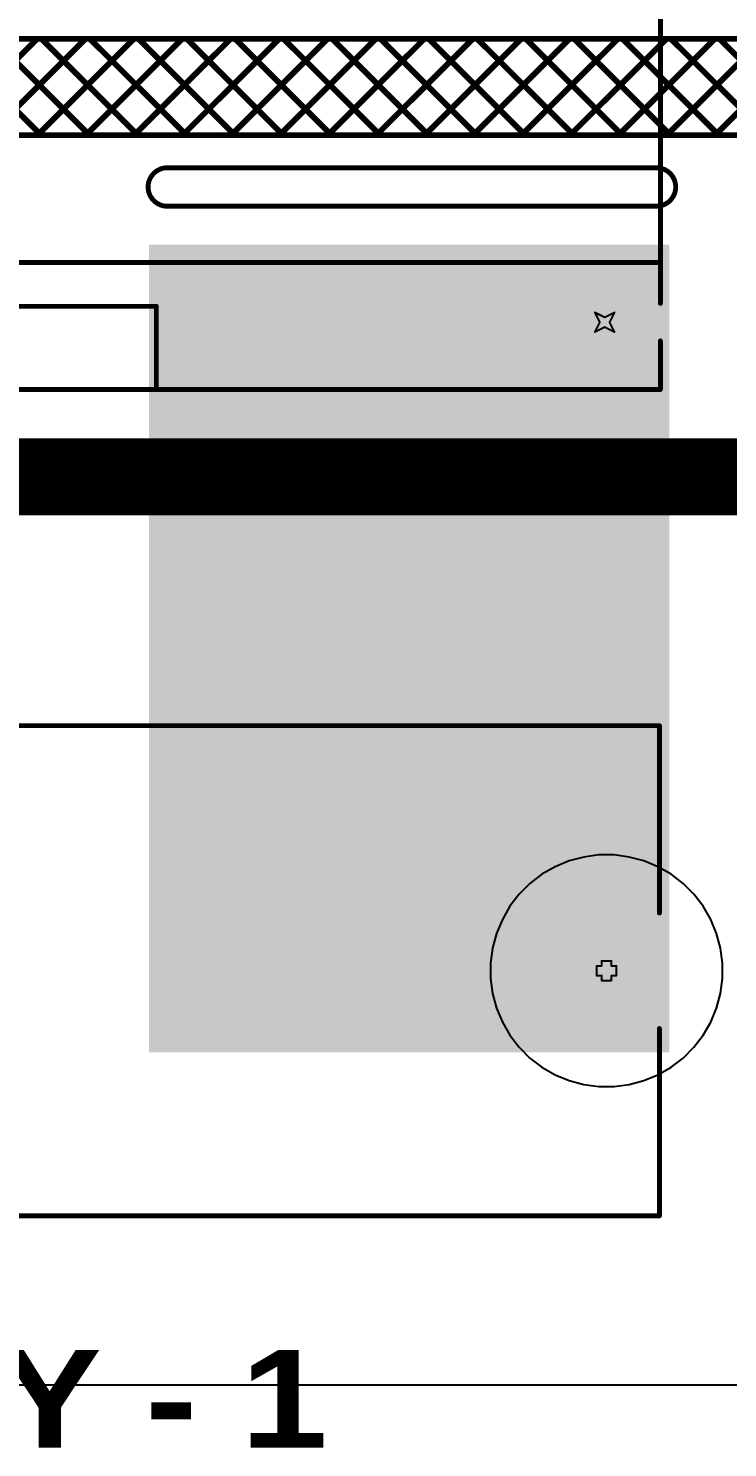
# Model space of a CAD drawing. Header units: inches. Extents: x 0 to 212, y 0 to 208.
# Drawn here: x 0.767 to 1.482, y 0.58 to 2.032 of the extents above; entities that cross this region are included whole.
import ezdxf

# ---------------------------------------------------------------- set-up
doc = ezdxf.new("R2010")
doc.units = ezdxf.units.IN
doc.header["$MEASUREMENT"] = 0
for name, color, linetype in [('Board Outline', 216, 'Continuous'), ('Bottom Layer', 5, 'Continuous'), ('Bottom Overlay', 54, 'Continuous'), ('Bottom Solder', 6, 'Continuous'), ('Drill Drawing', 1, 'Continuous'), ('Multi-Layer', 9, 'Continuous'), ('Pad Holes', 156, 'Continuous'), ('Top Layer', 1, 'Continuous'), ('Top Overlay', 2, 'Continuous'), ('Top Solder', 216, 'Continuous')]:
    doc.layers.add(name, color=color, linetype=linetype)
doc.styles.add('Arial', font='', dxfattribs={"height": 0.2})
doc.styles.add('Arial Black_Bold', font='', dxfattribs={"height": 0.2})
doc.styles.get('Arial').set_extended_font_data('Arial')
doc.styles.get('Arial Black_Bold').set_extended_font_data('Arial Black', bold=True)

# ---------------------------------------------------------------- blocks, each defined once
blk = doc.blocks.new('G4A_1A_PE_DC24_96')
at = {"layer": 'Bottom Layer'}
blk.add_hatch(color=5, dxfattribs=at).paths.add_polyline_path([(-0.4094, 0.1732), (-0.5354, 0.1732), (-0.5354, 0.2992), (-0.4094, 0.2992)])
h = blk.add_hatch(color=5, dxfattribs=at)
edge = h.paths.add_edge_path()
edge.add_arc((0.3937, 0.2362), 0.063, 0, 360)
h = blk.add_hatch(color=5, dxfattribs=at)
edge = h.paths.add_edge_path()
edge.add_arc((-0.5433, -0.2362), 0.063, 0, 360)
h = blk.add_hatch(color=5, dxfattribs=at)
edge = h.paths.add_edge_path()
edge.add_arc((0.5433, -0.2362), 0.063, 0, 360)
at = {"layer": 'Bottom Solder'}
blk.add_hatch(color=6, dxfattribs=at).paths.add_polyline_path([(-0.4074, 0.1712), (-0.5374, 0.1712), (-0.5374, 0.3012), (-0.4074, 0.3012)])
h = blk.add_hatch(color=6, dxfattribs=at)
edge = h.paths.add_edge_path()
edge.add_arc((0.3937, 0.2362), 0.065, 0, 360)
h = blk.add_hatch(color=6, dxfattribs=at)
edge = h.paths.add_edge_path()
edge.add_arc((-0.5433, -0.2362), 0.065, 0, 360)
h = blk.add_hatch(color=6, dxfattribs=at)
edge = h.paths.add_edge_path()
edge.add_arc((0.5433, -0.2362), 0.065, 0, 360)
at = {"layer": 'Multi-Layer'}
blk.add_hatch(color=9, dxfattribs=at).paths.add_polyline_path([(-0.4094, 0.1732), (-0.5354, 0.1732), (-0.5354, 0.2992), (-0.4094, 0.2992)])
h = blk.add_hatch(color=9, dxfattribs=at)
edge = h.paths.add_edge_path()
edge.add_arc((0.3937, 0.2362), 0.063, 0, 360)
h = blk.add_hatch(color=9, dxfattribs=at)
edge = h.paths.add_edge_path()
edge.add_arc((-0.5433, -0.2362), 0.063, 0, 360)
h = blk.add_hatch(color=9, dxfattribs=at)
edge = h.paths.add_edge_path()
edge.add_arc((0.5433, -0.2362), 0.063, 0, 360)
at = {"layer": 'Pad Holes'}
h = blk.add_hatch(color=7, dxfattribs=at)
edge = h.paths.add_edge_path()
edge.add_arc((-0.4724, 0.2362), 0.0354, 0, 360)
h = blk.add_hatch(color=7, dxfattribs=at)
edge = h.paths.add_edge_path()
edge.add_arc((0.3937, 0.2362), 0.0354, 0, 360)
h = blk.add_hatch(color=7, dxfattribs=at)
edge = h.paths.add_edge_path()
edge.add_arc((-0.5433, -0.2362), 0.0354, 0, 360)
h = blk.add_hatch(color=7, dxfattribs=at)
edge = h.paths.add_edge_path()
edge.add_arc((0.5433, -0.2362), 0.0354, 0, 360)
at = {"layer": 'Top Layer'}
blk.add_hatch(color=1, dxfattribs=at).paths.add_polyline_path([(-0.4094, 0.1732), (-0.5354, 0.1732), (-0.5354, 0.2992), (-0.4094, 0.2992)])
h = blk.add_hatch(color=1, dxfattribs=at)
edge = h.paths.add_edge_path()
edge.add_arc((0.3937, 0.2362), 0.063, 0, 360)
h = blk.add_hatch(color=1, dxfattribs=at)
edge = h.paths.add_edge_path()
edge.add_arc((-0.5433, -0.2362), 0.063, 0, 360)
h = blk.add_hatch(color=1, dxfattribs=at)
edge = h.paths.add_edge_path()
edge.add_arc((0.5433, -0.2362), 0.063, 0, 360)
at = {"layer": 'Top Solder'}
blk.add_hatch(color=216, dxfattribs=at).paths.add_polyline_path([(-0.4074, 0.1712), (-0.5374, 0.1712), (-0.5374, 0.3012), (-0.4074, 0.3012)])
h = blk.add_hatch(color=216, dxfattribs=at)
edge = h.paths.add_edge_path()
edge.add_arc((0.3937, 0.2362), 0.065, 0, 360)
h = blk.add_hatch(color=216, dxfattribs=at)
edge = h.paths.add_edge_path()
edge.add_arc((-0.5433, -0.2362), 0.065, 0, 360)
h = blk.add_hatch(color=216, dxfattribs=at)
edge = h.paths.add_edge_path()
edge.add_arc((0.5433, -0.2362), 0.065, 0, 360)
at = {"layer": 'Top Overlay'}
for points in [[(-0.6004, -0.2169, 0.005, 0.005, 0), (-0.6004, 0.3248, 0.005, 0.005, 0)], [(-0.6004, 0.3248, 0.005, 0.005, 0), (0.6004, 0.3248, 0.005, 0.005, 0)], [(0.6004, -0.217, 0.005, 0.005, 0), (0.6004, 0.3248, 0.005, 0.005, 0)], [(-0.6004, 0.1569, 0.005, 0.005, 0), (0.6004, 0.1569, 0.005, 0.005, 0)], [(-0.6004, -0.1752, 0.005, 0.005, 0), (0.6004, -0.1752, 0.005, 0.005, 0)], [(-0.0861, -0.22, 0.005, 0.005, 0), (0.085, -0.22, 0.005, 0.005, 0)], [(-0.0861, -0.3051, 0.005, 0.005, 0), (-0.0861, -0.22, 0.005, 0.005, 0)], [(0.085, -0.3051, 0.005, 0.005, 0), (0.085, -0.22, 0.005, 0.005, 0)], [(-0.6004, -0.3051, 0.005, 0.005, 0), (-0.6004, -0.2555, 0.005, 0.005, 0)], [(0.6004, -0.3051, 0.005, 0.005, 0), (0.6004, -0.2554, 0.005, 0.005, 0)], [(-0.6004, -0.3051, 0.005, 0.005, 0), (0.6004, -0.3051, 0.005, 0.005, 0)]]:
    blk.add_lwpolyline(points, format="xyseb", dxfattribs=at)
for points in [[(-0.6016, 0.3248, 0.0025, 0.0025, 1), (-0.5991, 0.3248, 0.0025, 0.0025, 1)], [(-0.6017, 0.3248, 0.0025, 0.0025, 1), (-0.5992, 0.3248, 0.0025, 0.0025, 1)], [(0.5991, 0.3248, 0.0025, 0.0025, 1), (0.6016, 0.3248, 0.0025, 0.0025, 1)], [(0.5991, 0.3248, 0.0025, 0.0025, 1), (0.6016, 0.3248, 0.0025, 0.0025, 1)], [(-0.6016, 0.1569, 0.0025, 0.0025, 1), (-0.5991, 0.1569, 0.0025, 0.0025, 1)], [(0.5991, 0.1569, 0.0025, 0.0025, 1), (0.6016, 0.1569, 0.0025, 0.0025, 1)], [(-0.6016, -0.1752, 0.0025, 0.0025, 1), (-0.5991, -0.1752, 0.0025, 0.0025, 1)], [(0.5991, -0.1752, 0.0025, 0.0025, 1), (0.6016, -0.1752, 0.0025, 0.0025, 1)], [(-0.6016, -0.2169, 0.0025, 0.0025, 1), (-0.5991, -0.2169, 0.0025, 0.0025, 1)], [(-0.0874, -0.22, 0.0025, 0.0025, 1), (-0.0849, -0.22, 0.0025, 0.0025, 1)], [(-0.0874, -0.22, 0.0025, 0.0025, 1), (-0.0849, -0.22, 0.0025, 0.0025, 1)], [(0.0837, -0.22, 0.0025, 0.0025, 1), (0.0862, -0.22, 0.0025, 0.0025, 1)], [(0.0837, -0.22, 0.0025, 0.0025, 1), (0.0862, -0.22, 0.0025, 0.0025, 1)], [(0.5991, -0.217, 0.0025, 0.0025, 1), (0.6016, -0.217, 0.0025, 0.0025, 1)], [(-0.6016, -0.2555, 0.0025, 0.0025, 1), (-0.5991, -0.2555, 0.0025, 0.0025, 1)], [(0.5991, -0.2554, 0.0025, 0.0025, 1), (0.6016, -0.2554, 0.0025, 0.0025, 1)], [(-0.6016, -0.3051, 0.0025, 0.0025, 1), (-0.5991, -0.3051, 0.0025, 0.0025, 1)], [(-0.6017, -0.3051, 0.0025, 0.0025, 1), (-0.5992, -0.3051, 0.0025, 0.0025, 1)], [(-0.0874, -0.3051, 0.0025, 0.0025, 1), (-0.0849, -0.3051, 0.0025, 0.0025, 1)], [(0.0837, -0.3051, 0.0025, 0.0025, 1), (0.0862, -0.3051, 0.0025, 0.0025, 1)], [(0.5991, -0.3051, 0.0025, 0.0025, 1), (0.6016, -0.3051, 0.0025, 0.0025, 1)], [(0.5991, -0.3051, 0.0025, 0.0025, 1), (0.6016, -0.3051, 0.0025, 0.0025, 1)]]:
    blk.add_lwpolyline(points, format="xyseb", close=True, dxfattribs=at)
at = {"layer": 'Top Overlay', "style": 'Arial'}
blk.add_text('1', height=0.0315, rotation=360, dxfattribs=at).set_placement((-0.3781, 0.2109))
blk = doc.blocks.new('03540101ZXGY_100')
at = {"layer": 'Bottom Layer'}
h = blk.add_hatch(color=5, dxfattribs=at)
edge = h.paths.add_edge_path()
edge.add_arc((-0.7008, 0), 0.0591, 0, 360)
h = blk.add_hatch(color=5, dxfattribs=at)
edge = h.paths.add_edge_path()
edge.add_arc((0.7008, 0), 0.0591, 0, 360)
at = {"layer": 'Bottom Solder'}
h = blk.add_hatch(color=6, dxfattribs=at)
edge = h.paths.add_edge_path()
edge.add_arc((-0.7008, 0), 0.0631, 0, 360)
h = blk.add_hatch(color=6, dxfattribs=at)
edge = h.paths.add_edge_path()
edge.add_arc((0.7008, 0), 0.0631, 0, 360)
at = {"layer": 'Multi-Layer'}
h = blk.add_hatch(color=9, dxfattribs=at)
edge = h.paths.add_edge_path()
edge.add_arc((-0.7008, 0), 0.0591, 0, 360)
h = blk.add_hatch(color=9, dxfattribs=at)
edge = h.paths.add_edge_path()
edge.add_arc((0.7008, 0), 0.0591, 0, 360)
at = {"layer": 'Pad Holes'}
h = blk.add_hatch(color=7, dxfattribs=at)
edge = h.paths.add_edge_path()
edge.add_arc((-0.7008, 0), 0.0297, 0, 360)
h = blk.add_hatch(color=7, dxfattribs=at)
edge = h.paths.add_edge_path()
edge.add_arc((0.7008, 0), 0.0297, 0, 360)
at = {"layer": 'Top Layer'}
h = blk.add_hatch(color=1, dxfattribs=at)
edge = h.paths.add_edge_path()
edge.add_arc((-0.7008, 0), 0.0591, 0, 360)
h = blk.add_hatch(color=1, dxfattribs=at)
edge = h.paths.add_edge_path()
edge.add_arc((0.7008, 0), 0.0591, 0, 360)
at = {"layer": 'Top Solder'}
h = blk.add_hatch(color=216, dxfattribs=at)
edge = h.paths.add_edge_path()
edge.add_arc((-0.7008, 0), 0.0631, 0, 360)
h = blk.add_hatch(color=216, dxfattribs=at)
edge = h.paths.add_edge_path()
edge.add_arc((0.7008, 0), 0.0631, 0, 360)
at = {"layer": 'Top Overlay'}
for points in [[(-0.7549, 0.0591, 0.005, 0.005, 0), (-0.7549, 0.2508, 0.005, 0.005, 0)], [(-0.7549, 0.2508, 0.005, 0.005, 0), (0.7549, 0.2508, 0.005, 0.005, 0)], [(0.7549, 0.2508, 0.005, 0.005, 0), (0.7549, 0.0591, 0.005, 0.005, 0)], [(-0.7549, -0.2508, 0.005, 0.005, 0), (-0.7549, -0.0591, 0.005, 0.005, 0)], [(0.7549, -0.2508, 0.005, 0.005, 0), (0.7549, -0.0591, 0.005, 0.005, 0)], [(-0.7549, -0.2508, 0.005, 0.005, 0), (0.7549, -0.2508, 0.005, 0.005, 0)]]:
    blk.add_lwpolyline(points, format="xyseb", dxfattribs=at)
for points in [[(-0.7561, 0.2508, 0.0025, 0.0025, 1), (-0.7536, 0.2508, 0.0025, 0.0025, 1)], [(-0.7561, 0.2508, 0.0025, 0.0025, 1), (-0.7536, 0.2508, 0.0025, 0.0025, 1)], [(0.7536, 0.2508, 0.0025, 0.0025, 1), (0.7561, 0.2508, 0.0025, 0.0025, 1)], [(0.7536, 0.2508, 0.0025, 0.0025, 1), (0.7561, 0.2508, 0.0025, 0.0025, 1)], [(-0.7561, 0.0591, 0.0025, 0.0025, 1), (-0.7536, 0.0591, 0.0025, 0.0025, 1)], [(0.7536, 0.0591, 0.0025, 0.0025, 1), (0.7561, 0.0591, 0.0025, 0.0025, 1)], [(-0.7561, -0.0591, 0.0025, 0.0025, 1), (-0.7536, -0.0591, 0.0025, 0.0025, 1)], [(0.7536, -0.0591, 0.0025, 0.0025, 1), (0.7561, -0.0591, 0.0025, 0.0025, 1)], [(-0.7561, -0.2508, 0.0025, 0.0025, 1), (-0.7536, -0.2508, 0.0025, 0.0025, 1)], [(-0.7561, -0.2508, 0.0025, 0.0025, 1), (-0.7536, -0.2508, 0.0025, 0.0025, 1)], [(0.7536, -0.2508, 0.0025, 0.0025, 1), (0.7561, -0.2508, 0.0025, 0.0025, 1)], [(0.7536, -0.2508, 0.0025, 0.0025, 1), (0.7561, -0.2508, 0.0025, 0.0025, 1)]]:
    blk.add_lwpolyline(points, format="xyseb", close=True, dxfattribs=at)

msp = doc.modelspace()

# ---------------------------------------------------------------- hatches: boundary and pattern name
at = {"layer": 'Bottom Layer'}
msp.add_hatch(color=5, dxfattribs=at).paths.add_polyline_path([(0.8903, 0.9843), (1.4225, 0.9843), (1.4225, 1.811), (0.8903, 1.811)])

# ---------------------------------------------------------------- linework, layer by layer
at = {"layer": 'Board Outline'}
for points in [[(0.8895, 1.87, 0.005, 0.005, -0.414214), (0.9092, 1.8897, 0.005, 0.005, 0)], [(0.9092, 1.8897, 0.005, 0.005, 0), (1.4092, 1.8897, 0.005, 0.005, 0)], [(1.4092, 1.8897, 0.005, 0.005, -0.414214), (1.4289, 1.87, 0.005, 0.005, 0)], [(0.9092, 1.8503, 0.005, 0.005, -0.414214), (0.8895, 1.87, 0.005, 0.005, 0)], [(1.4289, 1.87, 0.005, 0.005, -0.414214), (1.4092, 1.8503, 0.005, 0.005, 0)], [(0.9092, 1.8503, 0.005, 0.005, 0), (1.4092, 1.8503, 0.005, 0.005, 0)]]:
    msp.add_lwpolyline(points, format="xyseb", dxfattribs=at)
for points in [[(0.9079, 1.8897, 0.0025, 0.0025, 1), (0.9104, 1.8897, 0.0025, 0.0025, 1)], [(0.9079, 1.8897, 0.0025, 0.0025, 1), (0.9104, 1.8897, 0.0025, 0.0025, 1)], [(1.4079, 1.8897, 0.0025, 0.0025, 1), (1.4104, 1.8897, 0.0025, 0.0025, 1)], [(1.4079, 1.8897, 0.0025, 0.0025, 1), (1.4104, 1.8897, 0.0025, 0.0025, 1)], [(0.8882, 1.87, 0.0025, 0.0025, 1), (0.8907, 1.87, 0.0025, 0.0025, 1)], [(0.8882, 1.87, 0.0025, 0.0025, 1), (0.8907, 1.87, 0.0025, 0.0025, 1)], [(1.4276, 1.87, 0.0025, 0.0025, 1), (1.4301, 1.87, 0.0025, 0.0025, 1)], [(1.4276, 1.87, 0.0025, 0.0025, 1), (1.4301, 1.87, 0.0025, 0.0025, 1)], [(0.9079, 1.8503, 0.0025, 0.0025, 1), (0.9104, 1.8503, 0.0025, 0.0025, 1)], [(0.9079, 1.8503, 0.0025, 0.0025, 1), (0.9104, 1.8503, 0.0025, 0.0025, 1)], [(1.4079, 1.8503, 0.0025, 0.0025, 1), (1.4104, 1.8503, 0.0025, 0.0025, 1)], [(1.4079, 1.8503, 0.0025, 0.0025, 1), (1.4104, 1.8503, 0.0025, 0.0025, 1)]]:
    msp.add_lwpolyline(points, format="xyseb", close=True, dxfattribs=at)
at = {"layer": 'Bottom Overlay'}
for points in [[(-0.122, 2.0216, 0.006, 0.006, 0), (8.075, 2.0216, 0.006, 0.006, 0)], [(0.6773, 1.923, 0.006, 0.006, 0), (0.776, 2.0216, 0.006, 0.006, 0)], [(0.6816, 2.0216, 0.006, 0.006, 0), (0.7803, 1.923, 0.006, 0.006, 0)], [(0.7268, 1.923, 0.006, 0.006, 0), (0.8255, 2.0216, 0.006, 0.006, 0)], [(0.7311, 2.0216, 0.006, 0.006, 0), (0.8297, 1.923, 0.006, 0.006, 0)], [(0.7763, 1.923, 0.006, 0.006, 0), (0.875, 2.0216, 0.006, 0.006, 0)], [(0.7806, 2.0216, 0.006, 0.006, 0), (0.8792, 1.923, 0.006, 0.006, 0)], [(0.8258, 1.923, 0.006, 0.006, 0), (0.9244, 2.0216, 0.006, 0.006, 0)], [(0.8301, 2.0216, 0.006, 0.006, 0), (0.9287, 1.923, 0.006, 0.006, 0)], [(0.8753, 1.923, 0.006, 0.006, 0), (0.9739, 2.0216, 0.006, 0.006, 0)], [(0.8796, 2.0216, 0.006, 0.006, 0), (0.9782, 1.923, 0.006, 0.006, 0)], [(0.9248, 1.923, 0.006, 0.006, 0), (1.0234, 2.0216, 0.006, 0.006, 0)], [(0.9291, 2.0216, 0.006, 0.006, 0), (1.0277, 1.923, 0.006, 0.006, 0)], [(0.9743, 1.923, 0.006, 0.006, 0), (1.0729, 2.0216, 0.006, 0.006, 0)], [(0.9786, 2.0216, 0.006, 0.006, 0), (1.0772, 1.923, 0.006, 0.006, 0)], [(1.0238, 1.923, 0.006, 0.006, 0), (1.1224, 2.0216, 0.006, 0.006, 0)], [(1.0281, 2.0216, 0.006, 0.006, 0), (1.1267, 1.923, 0.006, 0.006, 0)], [(1.0733, 1.923, 0.006, 0.006, 0), (1.1719, 2.0216, 0.006, 0.006, 0)], [(1.0776, 2.0216, 0.006, 0.006, 0), (1.1762, 1.923, 0.006, 0.006, 0)], [(1.1228, 1.923, 0.006, 0.006, 0), (1.2214, 2.0216, 0.006, 0.006, 0)], [(1.1271, 2.0216, 0.006, 0.006, 0), (1.2257, 1.923, 0.006, 0.006, 0)], [(1.1723, 1.923, 0.006, 0.006, 0), (1.2709, 2.0216, 0.006, 0.006, 0)], [(1.1766, 2.0216, 0.006, 0.006, 0), (1.2752, 1.923, 0.006, 0.006, 0)], [(1.2218, 1.923, 0.006, 0.006, 0), (1.3204, 2.0216, 0.006, 0.006, 0)], [(1.2261, 2.0216, 0.006, 0.006, 0), (1.3247, 1.923, 0.006, 0.006, 0)], [(1.2713, 1.923, 0.006, 0.006, 0), (1.3699, 2.0216, 0.006, 0.006, 0)], [(1.2756, 2.0216, 0.006, 0.006, 0), (1.3742, 1.923, 0.006, 0.006, 0)], [(1.3208, 1.923, 0.006, 0.006, 0), (1.4194, 2.0216, 0.006, 0.006, 0)], [(1.3251, 2.0216, 0.006, 0.006, 0), (1.4237, 1.923, 0.006, 0.006, 0)], [(1.3703, 1.923, 0.006, 0.006, 0), (1.4689, 2.0216, 0.006, 0.006, 0)], [(1.3746, 2.0216, 0.006, 0.006, 0), (1.4732, 1.923, 0.006, 0.006, 0)], [(1.4198, 1.923, 0.006, 0.006, 0), (1.5184, 2.0216, 0.006, 0.006, 0)], [(1.4241, 2.0216, 0.006, 0.006, 0), (1.5227, 1.923, 0.006, 0.006, 0)], [(1.4693, 1.923, 0.006, 0.006, 0), (1.5679, 2.0216, 0.006, 0.006, 0)], [(1.4736, 2.0216, 0.006, 0.006, 0), (1.5722, 1.923, 0.006, 0.006, 0)], [(-0.122, 1.923, 0.006, 0.006, 0), (8.075, 1.923, 0.006, 0.006, 0)]]:
    msp.add_lwpolyline(points, format="xyseb", dxfattribs=at)
for points in [[(0.7745, 2.0216, 0.003, 0.003, 1), (0.7775, 2.0216, 0.003, 0.003, 1)], [(0.7791, 2.0216, 0.003, 0.003, 1), (0.7821, 2.0216, 0.003, 0.003, 1)], [(0.824, 2.0216, 0.003, 0.003, 1), (0.827, 2.0216, 0.003, 0.003, 1)], [(0.8286, 2.0216, 0.003, 0.003, 1), (0.8316, 2.0216, 0.003, 0.003, 1)], [(0.8735, 2.0216, 0.003, 0.003, 1), (0.8765, 2.0216, 0.003, 0.003, 1)], [(0.8781, 2.0216, 0.003, 0.003, 1), (0.8811, 2.0216, 0.003, 0.003, 1)], [(0.9229, 2.0216, 0.003, 0.003, 1), (0.9259, 2.0216, 0.003, 0.003, 1)], [(0.9276, 2.0216, 0.003, 0.003, 1), (0.9306, 2.0216, 0.003, 0.003, 1)], [(0.9724, 2.0216, 0.003, 0.003, 1), (0.9754, 2.0216, 0.003, 0.003, 1)], [(0.9771, 2.0216, 0.003, 0.003, 1), (0.9801, 2.0216, 0.003, 0.003, 1)], [(1.0219, 2.0216, 0.003, 0.003, 1), (1.0249, 2.0216, 0.003, 0.003, 1)], [(1.0266, 2.0216, 0.003, 0.003, 1), (1.0296, 2.0216, 0.003, 0.003, 1)], [(1.0714, 2.0216, 0.003, 0.003, 1), (1.0744, 2.0216, 0.003, 0.003, 1)], [(1.0761, 2.0216, 0.003, 0.003, 1), (1.0791, 2.0216, 0.003, 0.003, 1)], [(1.1209, 2.0216, 0.003, 0.003, 1), (1.1239, 2.0216, 0.003, 0.003, 1)], [(1.1256, 2.0216, 0.003, 0.003, 1), (1.1286, 2.0216, 0.003, 0.003, 1)], [(1.1704, 2.0216, 0.003, 0.003, 1), (1.1734, 2.0216, 0.003, 0.003, 1)], [(1.1751, 2.0216, 0.003, 0.003, 1), (1.1781, 2.0216, 0.003, 0.003, 1)], [(1.2199, 2.0216, 0.003, 0.003, 1), (1.2229, 2.0216, 0.003, 0.003, 1)], [(1.2246, 2.0216, 0.003, 0.003, 1), (1.2276, 2.0216, 0.003, 0.003, 1)], [(1.2694, 2.0216, 0.003, 0.003, 1), (1.2724, 2.0216, 0.003, 0.003, 1)], [(1.2741, 2.0216, 0.003, 0.003, 1), (1.2771, 2.0216, 0.003, 0.003, 1)], [(1.3189, 2.0216, 0.003, 0.003, 1), (1.3219, 2.0216, 0.003, 0.003, 1)], [(1.3236, 2.0216, 0.003, 0.003, 1), (1.3266, 2.0216, 0.003, 0.003, 1)], [(1.3684, 2.0216, 0.003, 0.003, 1), (1.3714, 2.0216, 0.003, 0.003, 1)], [(1.3731, 2.0216, 0.003, 0.003, 1), (1.3761, 2.0216, 0.003, 0.003, 1)], [(1.4179, 2.0216, 0.003, 0.003, 1), (1.4209, 2.0216, 0.003, 0.003, 1)], [(1.4226, 2.0216, 0.003, 0.003, 1), (1.4256, 2.0216, 0.003, 0.003, 1)], [(1.4674, 2.0216, 0.003, 0.003, 1), (1.4704, 2.0216, 0.003, 0.003, 1)], [(1.4721, 2.0216, 0.003, 0.003, 1), (1.4751, 2.0216, 0.003, 0.003, 1)], [(0.7748, 1.923, 0.003, 0.003, 1), (0.7778, 1.923, 0.003, 0.003, 1)], [(0.7788, 1.923, 0.003, 0.003, 1), (0.7818, 1.923, 0.003, 0.003, 1)], [(0.8243, 1.923, 0.003, 0.003, 1), (0.8273, 1.923, 0.003, 0.003, 1)], [(0.8282, 1.923, 0.003, 0.003, 1), (0.8312, 1.923, 0.003, 0.003, 1)], [(0.8738, 1.923, 0.003, 0.003, 1), (0.8768, 1.923, 0.003, 0.003, 1)], [(0.8777, 1.923, 0.003, 0.003, 1), (0.8807, 1.923, 0.003, 0.003, 1)], [(0.9233, 1.923, 0.003, 0.003, 1), (0.9263, 1.923, 0.003, 0.003, 1)], [(0.9272, 1.923, 0.003, 0.003, 1), (0.9302, 1.923, 0.003, 0.003, 1)], [(0.9728, 1.923, 0.003, 0.003, 1), (0.9758, 1.923, 0.003, 0.003, 1)], [(0.9767, 1.923, 0.003, 0.003, 1), (0.9797, 1.923, 0.003, 0.003, 1)], [(1.0223, 1.923, 0.003, 0.003, 1), (1.0253, 1.923, 0.003, 0.003, 1)], [(1.0262, 1.923, 0.003, 0.003, 1), (1.0292, 1.923, 0.003, 0.003, 1)], [(1.0718, 1.923, 0.003, 0.003, 1), (1.0748, 1.923, 0.003, 0.003, 1)], [(1.0757, 1.923, 0.003, 0.003, 1), (1.0787, 1.923, 0.003, 0.003, 1)], [(1.1213, 1.923, 0.003, 0.003, 1), (1.1243, 1.923, 0.003, 0.003, 1)], [(1.1252, 1.923, 0.003, 0.003, 1), (1.1282, 1.923, 0.003, 0.003, 1)], [(1.1708, 1.923, 0.003, 0.003, 1), (1.1738, 1.923, 0.003, 0.003, 1)], [(1.1747, 1.923, 0.003, 0.003, 1), (1.1777, 1.923, 0.003, 0.003, 1)], [(1.2203, 1.923, 0.003, 0.003, 1), (1.2233, 1.923, 0.003, 0.003, 1)], [(1.2242, 1.923, 0.003, 0.003, 1), (1.2272, 1.923, 0.003, 0.003, 1)], [(1.2698, 1.923, 0.003, 0.003, 1), (1.2728, 1.923, 0.003, 0.003, 1)], [(1.2737, 1.923, 0.003, 0.003, 1), (1.2767, 1.923, 0.003, 0.003, 1)], [(1.3193, 1.923, 0.003, 0.003, 1), (1.3223, 1.923, 0.003, 0.003, 1)], [(1.3232, 1.923, 0.003, 0.003, 1), (1.3262, 1.923, 0.003, 0.003, 1)], [(1.3688, 1.923, 0.003, 0.003, 1), (1.3718, 1.923, 0.003, 0.003, 1)], [(1.3727, 1.923, 0.003, 0.003, 1), (1.3757, 1.923, 0.003, 0.003, 1)], [(1.4183, 1.923, 0.003, 0.003, 1), (1.4213, 1.923, 0.003, 0.003, 1)], [(1.4222, 1.923, 0.003, 0.003, 1), (1.4252, 1.923, 0.003, 0.003, 1)], [(1.4678, 1.923, 0.003, 0.003, 1), (1.4708, 1.923, 0.003, 0.003, 1)], [(1.4717, 1.923, 0.003, 0.003, 1), (1.4747, 1.923, 0.003, 0.003, 1)]]:
    msp.add_lwpolyline(points, format="xyseb", close=True, dxfattribs=at)
at = {"layer": 'Drill Drawing'}
for points in [[(1.3463, 1.7416, 0.002, 0.002, 0), (1.3563, 1.7366, 0.002, 0.002, 0)], [(1.3463, 1.7416, 0.002, 0.002, 0), (1.3513, 1.7316, 0.002, 0.002, 0)], [(1.3463, 1.7216, 0.002, 0.002, 0), (1.3513, 1.7316, 0.002, 0.002, 0)], [(1.3563, 1.7366, 0.002, 0.002, 0), (1.3663, 1.7416, 0.002, 0.002, 0)], [(1.3613, 1.7316, 0.002, 0.002, 0), (1.3663, 1.7416, 0.002, 0.002, 0)], [(1.3613, 1.7316, 0.002, 0.002, 0), (1.3663, 1.7216, 0.002, 0.002, 0)], [(1.3463, 1.7216, 0.002, 0.002, 0), (1.3563, 1.7266, 0.002, 0.002, 0)], [(1.3563, 1.7266, 0.002, 0.002, 0), (1.3663, 1.7216, 0.002, 0.002, 0)], [(1.3532, 1.0729, 0.002, 0.002, 0), (1.3532, 1.0779, 0.002, 0.002, 0)], [(1.3532, 1.0779, 0.002, 0.002, 0), (1.3632, 1.0779, 0.002, 0.002, 0)], [(1.3632, 1.0729, 0.002, 0.002, 0), (1.3632, 1.0779, 0.002, 0.002, 0)], [(1.3482, 1.0629, 0.002, 0.002, 0), (1.3482, 1.0729, 0.002, 0.002, 0)], [(1.3482, 1.0729, 0.002, 0.002, 0), (1.3532, 1.0729, 0.002, 0.002, 0)], [(1.3482, 1.0629, 0.002, 0.002, 0), (1.3532, 1.0629, 0.002, 0.002, 0)], [(1.3532, 1.0579, 0.002, 0.002, 0), (1.3532, 1.0629, 0.002, 0.002, 0)], [(1.3632, 1.0729, 0.002, 0.002, 0), (1.3682, 1.0729, 0.002, 0.002, 0)], [(1.3632, 1.0629, 0.002, 0.002, 0), (1.3682, 1.0629, 0.002, 0.002, 0)], [(1.3632, 1.0579, 0.002, 0.002, 0), (1.3632, 1.0629, 0.002, 0.002, 0)], [(1.3682, 1.0629, 0.002, 0.002, 0), (1.3682, 1.0729, 0.002, 0.002, 0)], [(1.3532, 1.0579, 0.002, 0.002, 0), (1.3632, 1.0579, 0.002, 0.002, 0)]]:
    msp.add_lwpolyline(points, format="xyseb", dxfattribs=at)
for points in [[(1.3458, 1.7416, 0.001, 0.001, 1), (1.3468, 1.7416, 0.001, 0.001, 1)], [(1.3458, 1.7416, 0.001, 0.001, 1), (1.3468, 1.7416, 0.001, 0.001, 1)], [(1.3508, 1.7316, 0.001, 0.001, 1), (1.3518, 1.7316, 0.001, 0.001, 1)], [(1.3508, 1.7316, 0.001, 0.001, 1), (1.3518, 1.7316, 0.001, 0.001, 1)], [(1.3558, 1.7366, 0.001, 0.001, 1), (1.3568, 1.7366, 0.001, 0.001, 1)], [(1.3558, 1.7366, 0.001, 0.001, 1), (1.3568, 1.7366, 0.001, 0.001, 1)], [(1.3608, 1.7316, 0.001, 0.001, 1), (1.3618, 1.7316, 0.001, 0.001, 1)], [(1.3608, 1.7316, 0.001, 0.001, 1), (1.3618, 1.7316, 0.001, 0.001, 1)], [(1.3658, 1.7416, 0.001, 0.001, 1), (1.3668, 1.7416, 0.001, 0.001, 1)], [(1.3658, 1.7416, 0.001, 0.001, 1), (1.3668, 1.7416, 0.001, 0.001, 1)], [(1.3458, 1.7216, 0.001, 0.001, 1), (1.3468, 1.7216, 0.001, 0.001, 1)], [(1.3458, 1.7216, 0.001, 0.001, 1), (1.3468, 1.7216, 0.001, 0.001, 1)], [(1.3558, 1.7266, 0.001, 0.001, 1), (1.3568, 1.7266, 0.001, 0.001, 1)], [(1.3558, 1.7266, 0.001, 0.001, 1), (1.3568, 1.7266, 0.001, 0.001, 1)], [(1.3658, 1.7216, 0.001, 0.001, 1), (1.3668, 1.7216, 0.001, 0.001, 1)], [(1.3658, 1.7216, 0.001, 0.001, 1), (1.3668, 1.7216, 0.001, 0.001, 1)], [(1.3527, 1.0779, 0.001, 0.001, 1), (1.3537, 1.0779, 0.001, 0.001, 1)], [(1.3527, 1.0779, 0.001, 0.001, 1), (1.3537, 1.0779, 0.001, 0.001, 1)], [(1.3627, 1.0779, 0.001, 0.001, 1), (1.3637, 1.0779, 0.001, 0.001, 1)], [(1.3627, 1.0779, 0.001, 0.001, 1), (1.3637, 1.0779, 0.001, 0.001, 1)], [(1.3477, 1.0729, 0.001, 0.001, 1), (1.3487, 1.0729, 0.001, 0.001, 1)], [(1.3477, 1.0729, 0.001, 0.001, 1), (1.3487, 1.0729, 0.001, 0.001, 1)], [(1.3477, 1.0629, 0.001, 0.001, 1), (1.3487, 1.0629, 0.001, 0.001, 1)], [(1.3477, 1.0629, 0.001, 0.001, 1), (1.3487, 1.0629, 0.001, 0.001, 1)], [(1.3527, 1.0729, 0.001, 0.001, 1), (1.3537, 1.0729, 0.001, 0.001, 1)], [(1.3527, 1.0729, 0.001, 0.001, 1), (1.3537, 1.0729, 0.001, 0.001, 1)], [(1.3527, 1.0629, 0.001, 0.001, 1), (1.3537, 1.0629, 0.001, 0.001, 1)], [(1.3527, 1.0629, 0.001, 0.001, 1), (1.3537, 1.0629, 0.001, 0.001, 1)], [(1.3627, 1.0729, 0.001, 0.001, 1), (1.3637, 1.0729, 0.001, 0.001, 1)], [(1.3627, 1.0729, 0.001, 0.001, 1), (1.3637, 1.0729, 0.001, 0.001, 1)], [(1.3627, 1.0629, 0.001, 0.001, 1), (1.3637, 1.0629, 0.001, 0.001, 1)], [(1.3627, 1.0629, 0.001, 0.001, 1), (1.3637, 1.0629, 0.001, 0.001, 1)], [(1.3677, 1.0729, 0.001, 0.001, 1), (1.3687, 1.0729, 0.001, 0.001, 1)], [(1.3677, 1.0729, 0.001, 0.001, 1), (1.3687, 1.0729, 0.001, 0.001, 1)], [(1.3677, 1.0629, 0.001, 0.001, 1), (1.3687, 1.0629, 0.001, 0.001, 1)], [(1.3677, 1.0629, 0.001, 0.001, 1), (1.3687, 1.0629, 0.001, 0.001, 1)], [(1.3527, 1.0579, 0.001, 0.001, 1), (1.3537, 1.0579, 0.001, 0.001, 1)], [(1.3527, 1.0579, 0.001, 0.001, 1), (1.3537, 1.0579, 0.001, 0.001, 1)], [(1.3627, 1.0579, 0.001, 0.001, 1), (1.3637, 1.0579, 0.001, 0.001, 1)], [(1.3627, 1.0579, 0.001, 0.001, 1), (1.3637, 1.0579, 0.001, 0.001, 1)]]:
    msp.add_lwpolyline(points, format="xyseb", close=True, dxfattribs=at)
at = {"layer": 'Multi-Layer'}
for p, q in [((0.898, 1.8867), (0.9053, 1.8897)), ((0.9053, 1.8897), (0.9092, 1.8897)), ((0.9092, 1.8897), (0.9092, 1.8897)), ((0.9092, 1.8897), (1.4092, 1.8897)), ((1.4092, 1.8897), (1.4131, 1.8897)), ((1.4131, 1.8897), (1.4203, 1.8867)), ((0.8895, 1.8739), (0.8925, 1.8812)), ((0.8895, 1.87), (0.8895, 1.8739)), ((0.8925, 1.8812), (0.898, 1.8867)), ((1.4203, 1.8867), (1.4259, 1.8812)), ((1.4259, 1.8812), (1.4289, 1.8739)), ((1.4289, 1.8739), (1.4289, 1.87)), ((0.8895, 1.8661), (0.8895, 1.87)), ((0.8925, 1.8588), (0.8895, 1.8661)), ((1.4289, 1.8661), (1.4259, 1.8588)), ((1.4289, 1.87), (1.4289, 1.8661)), ((0.898, 1.8533), (0.8925, 1.8588)), ((0.9053, 1.8503), (0.898, 1.8533)), ((0.9092, 1.8503), (0.9053, 1.8503)), ((1.4092, 1.8503), (0.9092, 1.8503)), ((1.4131, 1.8503), (1.4092, 1.8503)), ((1.4092, 1.8503), (1.4092, 1.8503)), ((1.4203, 1.8533), (1.4131, 1.8503)), ((1.4259, 1.8588), (1.4203, 1.8533))]:
    msp.add_line(p, q, dxfattribs=at)
at = {"layer": 'Top Layer'}
for p, q in [((-0.1276, 1.6095), (7.028, 1.6095)), ((1.32, 1.1803), (1.3057, 1.1744)), ((1.32, 1.1803), (1.3057, 1.1744)), ((1.335, 1.1843), (1.32, 1.1803)), ((1.335, 1.1843), (1.32, 1.1803)), ((1.3504, 1.1864), (1.335, 1.1843)), ((1.3504, 1.1864), (1.335, 1.1843)), ((1.3582, 1.1864), (1.3504, 1.1864)), ((1.366, 1.1864), (1.3504, 1.1864)), ((1.366, 1.1864), (1.3582, 1.1864)), ((1.3814, 1.1843), (1.366, 1.1864)), ((1.3814, 1.1843), (1.366, 1.1864)), ((1.3964, 1.1803), (1.3814, 1.1843)), ((1.3964, 1.1803), (1.3814, 1.1843)), ((1.4107, 1.1744), (1.3964, 1.1803)), ((1.4107, 1.1744), (1.3964, 1.1803)), ((1.2922, 1.1666), (1.2799, 1.1572)), ((1.2922, 1.1666), (1.2799, 1.1572)), ((1.3057, 1.1744), (1.2922, 1.1666)), ((1.3057, 1.1744), (1.2922, 1.1666)), ((1.4242, 1.1666), (1.4107, 1.1744)), ((1.4242, 1.1666), (1.4107, 1.1744)), ((1.4365, 1.1572), (1.4242, 1.1666)), ((1.4365, 1.1572), (1.4242, 1.1666)), ((1.2799, 1.1572), (1.2689, 1.1462)), ((1.2799, 1.1572), (1.2689, 1.1462)), ((1.4475, 1.1462), (1.4365, 1.1572)), ((1.4475, 1.1462), (1.4365, 1.1572)), ((1.2595, 1.1339), (1.2517, 1.1204)), ((1.2595, 1.1339), (1.2517, 1.1204)), ((1.2689, 1.1462), (1.2595, 1.1339)), ((1.2689, 1.1462), (1.2595, 1.1339)), ((1.4569, 1.1339), (1.4475, 1.1462)), ((1.4569, 1.1339), (1.4475, 1.1462)), ((1.4647, 1.1204), (1.4569, 1.1339)), ((1.4647, 1.1204), (1.4569, 1.1339)), ((1.2517, 1.1204), (1.2458, 1.1061)), ((1.2517, 1.1204), (1.2458, 1.1061)), ((1.4706, 1.1061), (1.4647, 1.1204)), ((1.4706, 1.1061), (1.4647, 1.1204)), ((1.2458, 1.1061), (1.2417, 1.0911)), ((1.2458, 1.1061), (1.2417, 1.0911)), ((1.4746, 1.0911), (1.4706, 1.1061)), ((1.4746, 1.0911), (1.4706, 1.1061)), ((1.2417, 1.0911), (1.2397, 1.0757)), ((1.2417, 1.0911), (1.2397, 1.0757)), ((1.4767, 1.0757), (1.4746, 1.0911)), ((1.4767, 1.0757), (1.4746, 1.0911)), ((1.2397, 1.0757), (1.2397, 1.0679)), ((1.2397, 1.0757), (1.2397, 1.0601)), ((1.4767, 1.0679), (1.4767, 1.0757)), ((1.4767, 1.0601), (1.4767, 1.0757)), ((1.2397, 1.0679), (1.2397, 1.0679)), ((1.2397, 1.0679), (1.2397, 1.0601)), ((1.4767, 1.0601), (1.4767, 1.0679)), ((1.2397, 1.0601), (1.2417, 1.0447)), ((1.2397, 1.0601), (1.2417, 1.0447)), ((1.4746, 1.0447), (1.4767, 1.0601)), ((1.4746, 1.0447), (1.4767, 1.0601)), ((1.2417, 1.0447), (1.2458, 1.0297)), ((1.2417, 1.0447), (1.2458, 1.0297)), ((1.4706, 1.0297), (1.4746, 1.0447)), ((1.4706, 1.0297), (1.4746, 1.0447)), ((1.2458, 1.0297), (1.2517, 1.0154)), ((1.2458, 1.0297), (1.2517, 1.0154)), ((1.4647, 1.0154), (1.4706, 1.0297)), ((1.4647, 1.0154), (1.4706, 1.0297)), ((1.2517, 1.0154), (1.2595, 1.0019)), ((1.2517, 1.0154), (1.2595, 1.0019)), ((1.4569, 1.0019), (1.4647, 1.0154)), ((1.4569, 1.0019), (1.4647, 1.0154)), ((1.2595, 1.0019), (1.2689, 0.9896)), ((1.2595, 1.0019), (1.2689, 0.9896)), ((1.2689, 0.9896), (1.2799, 0.9786)), ((1.2689, 0.9896), (1.2799, 0.9786)), ((1.4365, 0.9786), (1.4475, 0.9896)), ((1.4365, 0.9786), (1.4475, 0.9896)), ((1.4475, 0.9896), (1.4569, 1.0019)), ((1.4475, 0.9896), (1.4569, 1.0019)), ((1.2799, 0.9786), (1.2922, 0.9692)), ((1.2799, 0.9786), (1.2922, 0.9692)), ((1.4242, 0.9692), (1.4365, 0.9786)), ((1.4242, 0.9692), (1.4365, 0.9786)), ((1.2922, 0.9692), (1.3057, 0.9614)), ((1.2922, 0.9692), (1.3057, 0.9614)), ((1.3057, 0.9614), (1.32, 0.9555)), ((1.3057, 0.9614), (1.32, 0.9555)), ((1.3964, 0.9555), (1.4107, 0.9614)), ((1.3964, 0.9555), (1.4107, 0.9614)), ((1.4107, 0.9614), (1.4242, 0.9692)), ((1.4107, 0.9614), (1.4242, 0.9692)), ((1.32, 0.9555), (1.335, 0.9514)), ((1.32, 0.9555), (1.335, 0.9514)), ((1.335, 0.9514), (1.3504, 0.9494)), ((1.335, 0.9514), (1.3504, 0.9494)), ((1.3504, 0.9494), (1.3582, 0.9494)), ((1.3504, 0.9494), (1.366, 0.9494)), ((1.3582, 0.9494), (1.366, 0.9494)), ((1.366, 0.9494), (1.3814, 0.9514)), ((1.366, 0.9494), (1.3814, 0.9514)), ((1.3814, 0.9514), (1.3964, 0.9555)), ((1.3814, 0.9514), (1.3964, 0.9555)), ((6.9787, 0.6437), (-0.1276, 0.6437))]:
    msp.add_line(p, q, dxfattribs=at)
at = {"layer": 'Top Overlay'}
msp.add_lwpolyline([(-0.1133, 1.5733, 0.0787, 0.0787, 0), (7.7165, 1.5733, 0.0787, 0.0787, 0)], format="xyseb", dxfattribs=at)

# ---------------------------------------------------------------- block references
for name, p in [('G4A_1A_PE_DC24_96', (0.8129, 1.9679)), ('03540101ZXGY_100', (0.6574, 1.0679))]:
    msp.add_blockref(name, p)

# ---------------------------------------------------------------- texts
at = {"layer": 'Top Overlay', "style": 'Arial Black_Bold'}
msp.add_text('RELAY - 1', height=0.1, rotation=360, dxfattribs=at).set_placement((0.3003, 0.5799))

doc.saveas('drawing.dxf')
